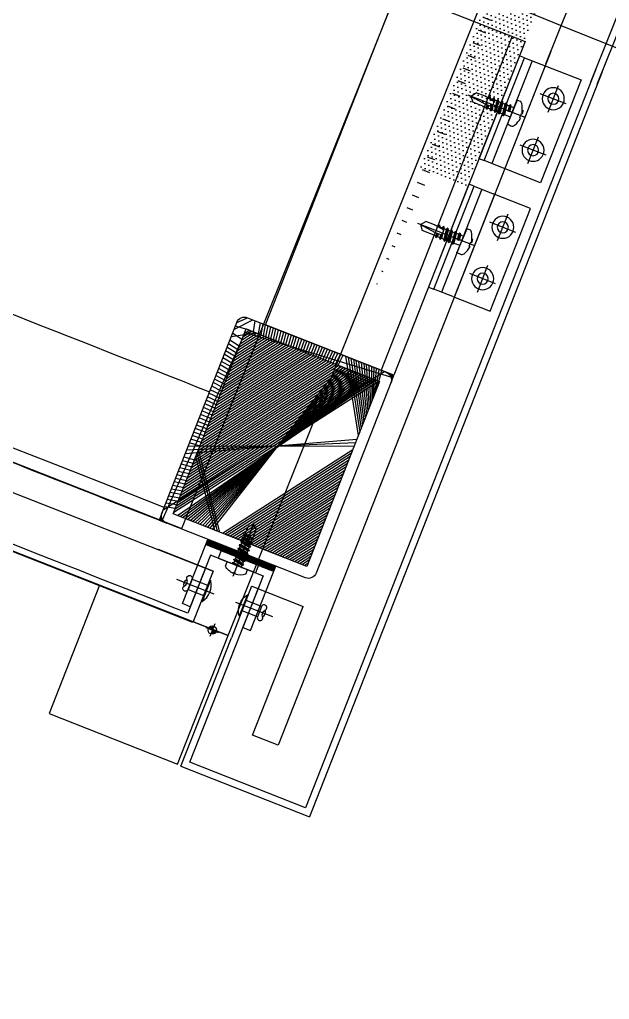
# Model space of a CAD drawing. Header units: inches. Extents: x 0 to 1813292486, y 0 to 3473589894.
# Drawn here: x 600519218 to 600519431.7, y 3473206866.8 to 3473207221.7 of the extents above; entities that cross this region are included whole.
import ezdxf

# ---------------------------------------------------------------- set-up
doc = ezdxf.new("R2010")
doc.units = ezdxf.units.IN
doc.header["$LTSCALE"] = 1000
doc.header["$MEASUREMENT"] = 0
for name, pattern in [('AX-MALL-WALL-P02-QT$0$CENTER', [2, 1.25, -0.25, 0.25, -0.25]), ('AX-MALL-WALL-P02-QT$0$DASHED', [0.75, 0.5, -0.25]), ('AX-MALL-WALL-P02-QT$0$HIDDEN', [0.375, 0.25, -0.125]), ('AX-MALL-WALL-P02-QT$0$HIDDENX2', [0.75, 0.5, -0.25])]:
    doc.linetypes.add(name, pattern=pattern)
for name, color, linetype in [('A-Anno-Note', 241, 'Continuous'), ('AX-MALL-P02-200$0$A-Anno-Note', 241, 'Continuous'), ('AX-MALL-WALL-P02$0$A-Anno-Note', 241, 'Continuous'), ('AX-MALL-WALL-P02-QT$0$0BJECT', 7, 'Continuous'), ('AX-MALL-WALL-P02-QT$0$1', 1, 'Continuous'), ('AX-MALL-WALL-P02-QT$0$1填充', 8, 'Continuous'), ('AX-MALL-WALL-P02-QT$0$8', 8, 'Continuous'), ('AX-MALL-WALL-P02-QT$0$8 填充 虚线 打断线 0.1', 8, 'Continuous'), ('AX-MALL-WALL-P02-QT$0$A-Anno-Note', 241, 'Continuous'), ('AX-MALL-WALL-P02-QT$0$A-Curt', 151, 'Continuous'), ('AX-MALL-WALL-P02-QT$0$A-Detl-Fine', 152, 'Continuous'), ('AX-MALL-WALL-P02-QT$0$A-Detl-Patt', 8, 'Continuous'), ('AX-MALL-WALL-P02-QT$0$A-Detl-Thin', 131, 'Continuous'), ('AX-MALL-WALL-P02-QT$0$AP', 3, 'Continuous'), ('AX-MALL-WALL-P02-QT$0$C18', 4, 'AX-MALL-WALL-P02-QT$0$CENTER'), ('AX-MALL-WALL-P02-QT$0$DASH', 8, 'AX-MALL-WALL-P02-QT$0$DASHED'), ('AX-MALL-WALL-P02-QT$0$DIM', 6, 'Continuous'), ('AX-MALL-WALL-P02-QT$0$F12_Submate', 8, 'Continuous'), ('AX-MALL-WALL-P02-QT$0$GASKET', 2, 'Continuous'), ('AX-MALL-WALL-P02-QT$0$L18', 6, 'Continuous'), ('AX-MALL-WALL-P02-QT$0$PJ', 96, 'Continuous'), ('AX-MALL-WALL-P02-QT$0$SF', 1, 'Continuous'), ('AX-MALL-WALL-P02-QT$0$STSF', 2, 'Continuous'), ('AX-MALL-WALL-P02-QT$0$tc', 4, 'Continuous'), ('AX-MALL-WALL-P02-QT$0$TEXT', 2, 'Continuous'), ('AX-MALL-WALL-P02-QT$0$WZ', 2, 'Continuous'), ('AX-MALL-WALL-P02-QT$0$XX', 6, 'AX-MALL-WALL-P02-QT$0$HIDDEN'), ('AX-MALL-WALL-P02-QT$0$zx', 1, 'AX-MALL-WALL-P02-QT$0$CENTER'), ('AX-MALL-WALL-P02-QT$0$尺寸标注', 8, 'Continuous')]:
    doc.layers.add(name, color=color, linetype=linetype)

# ---------------------------------------------------------------- blocks, each defined once
blk = doc.blocks.new('AX-MALL-WALL-P02-QT$0$tj')
at = {"layer": 'AX-MALL-WALL-P02-QT$0$A-Detl-Patt'}
h = blk.add_hatch(dxfattribs=at)
h.set_pattern_fill('STEEL', color=256, scale=100, angle=50.4318)
h.set_pattern_definition([(75, (-14278.2, 156289.83), (-153.340725, 41.08752), []), (75, (-14317.88, 156358.57), (-153.340725, 41.08752), [])])
edge = h.paths.add_edge_path()
edge.add_line((88101.27, 47666.64), (87883.94, 47459.85))
edge.add_line((87883.94, 47459.85), (91571.55, 43584.64))
edge.add_arc((262949.39, 558937.71), 543101.41, 251.6057364, 260.0288667)
edge.add_arc((172180.85, -2862.15), 27100, 64.712866, 96.931605, ccw=False)
edge.add_arc((262948.97, 558936.32), 543099.97, 261.6155115, 271.7251478)
edge.add_line((279298.98, 16082.52), (279298.98, 16382.65))
edge.add_arc((262948.97, 558936.32), 542799.97, 261.6202036, 271.7261014, ccw=False)
edge.add_arc((172180.85, -2862.15), 27400, 64.806318, 96.838159)
edge.add_arc((262949.39, 558937.7), 542801.41, 251.6136389, 260.0241733, ccw=False)
edge.add_line((91737.26, 43845.69), (88101.27, 47666.64))
blk = doc.blocks.new('AX-MALL-WALL-P02-QT$0$jjzx2')
at = {"layer": 'AX-MALL-WALL-P02-QT$0$A-Detl-Fine'}
for points in [[(197155.14, -130594.42), (197063.7, -130827.1), (197434.78, -130972.92), (197527.74, -130740.85)], [(197183.06, -130605.39), (197102.6, -130810.15), (197418.01, -130934.1), (197499.9, -130729.7)]]:
    blk.add_lwpolyline(points, dxfattribs=at)
blk.add_lwpolyline([(197369.96, -131001.17), (197416.49, -131019.46), (197434.78, -130972.92), (197388.24, -130954.63)], close=True, dxfattribs=at)
blk = doc.blocks.new('*U279')
at = {"color": 0, "linetype": 'ByBlock', "lineweight": 50, "ltscale": 0.2}
for p, q in [((-2.15, 4.75), (0, 4.75)), ((0, -4.75), (0, 4.75)), ((-3.7, 0.4), (-3.33, 0.4)), ((-3.33, 0.4), (-3.33, -0.4)), ((-3.7, -0.4), (-3.33, -0.4)), ((-3.7, -0.4), (-3.33, -0.4)), ((-2.15, -4.75), (0, -4.75))]:
    blk.add_line(p, q, dxfattribs=at)
at = {"color": 1, "linetype": 'AX-MALL-WALL-P02-QT$0$CENTER', "ltscale": 0.1}
blk.add_line((-3.72, 0), (16.47, 0), dxfattribs=at)
at = {"color": 6, "linetype": 'AX-MALL-WALL-P02-QT$0$HIDDEN', "ltscale": 0.05}
for p, q in [((-0.68, 1.14), (-3.33, 2.45)), ((-0.68, 1.14), (-0.68, -1.14)), ((-0.07, 0), (-0.68, 1.14)), ((-0.07, 0), (-0.68, -1.14)), ((-0.68, -1.14), (-3.33, -2.45))]:
    blk.add_line(p, q, dxfattribs=at)
at = {"color": 0, "linetype": 'ByBlock', "ltscale": 0.2}
for p, q in [((0.2, 1.79), (11.68, 1.79)), ((1.25, 1.79), (1.6, 2.4)), ((1.6, 2.4), (1.95, 1.79)), ((2.85, 1.79), (3.2, 2.4)), ((3.2, 2.4), (3.55, 1.79)), ((4.45, 1.79), (4.8, 2.4)), ((4.8, 2.4), (5.15, 1.79)), ((6.05, 1.79), (6.4, 2.4)), ((6.4, 2.4), (6.75, 1.79)), ((7.65, 1.79), (8, 2.4)), ((8, 2.4), (8.35, 1.79)), ((9.25, 1.79), (9.6, 2.4)), ((9.6, 2.4), (9.95, 1.79)), ((11.68, 1.79), (16, 0)), ((16, 0), (11.68, -1.79)), ((0.2, -1.79), (11.68, -1.79)), ((2.05, -1.79), (2.4, -2.4)), ((2.4, -2.4), (2.75, -1.79)), ((3.65, -1.79), (4, -2.4)), ((4, -2.4), (4.35, -1.79)), ((5.25, -1.79), (5.6, -2.4)), ((5.6, -2.4), (5.95, -1.79)), ((6.85, -1.79), (7.2, -2.4)), ((7.2, -2.4), (7.55, -1.79)), ((8.45, -1.79), (8.8, -2.4)), ((8.8, -2.4), (9.15, -1.79)), ((10.05, -1.79), (10.4, -2.4)), ((10.4, -2.4), (10.75, -1.79))]:
    blk.add_line(p, q, dxfattribs=at)
at = {"color": 6, "linetype": 'ByBlock'}
for p, q in [((1.25, 1.79), (2.05, -1.79)), ((1.6, 2.4), (2.4, -2.4)), ((2.75, -1.79), (1.95, 1.79)), ((2.85, 1.79), (3.65, -1.79)), ((3.2, 2.4), (4, -2.4)), ((4.35, -1.79), (3.55, 1.79)), ((4.45, 1.79), (5.25, -1.79)), ((4.8, 2.4), (5.6, -2.4)), ((5.95, -1.79), (5.15, 1.79)), ((6.05, 1.79), (6.85, -1.79)), ((6.4, 2.4), (7.2, -2.4)), ((7.55, -1.79), (6.75, 1.79)), ((7.65, 1.79), (8.45, -1.79)), ((8, 2.4), (8.8, -2.4)), ((9.15, -1.79), (8.35, 1.79)), ((9.25, 1.79), (10.05, -1.79)), ((9.6, 2.4), (10.4, -2.4)), ((10.75, -1.79), (9.95, 1.79))]:
    blk.add_line(p, q, dxfattribs=at)
at = {"color": 0, "linetype": 'ByBlock', "lineweight": 50, "ltscale": 0.2}
for start, end in [(143.5764, 177.134), (182.866, 216.4236)]:
    blk.add_arc((4.29, 0), 8, start, end, dxfattribs=at)
at = {"color": 0, "linetype": 'ByBlock', "ltscale": 0.2}
for centre, start, end in [((0.2, 1.99), 180, 270), ((0.2, -1.99), 90, 180)]:
    blk.add_arc(centre, 0.2, start, end, dxfattribs=at)
blk = doc.blocks.new('AX-MALL-WALL-P02-QT$0$GB12618-90-4×10铆厚5')
at = {"color": 3, "linetype": 'Continuous'}
for p, q in [((-0.38, 4.14), (0, 4.14)), ((0, 4.14), (0, -4.14)), ((-1.7, 1.09), (-1.7, -1.09)), ((0, 2), (5, 2)), ((6.5, 0), (7.26, 1.44)), ((6.5, 0), (7.26, -1.44)), ((0, -2), (5, -2)), ((-0.38, -4.14), (0, -4.14))]:
    blk.add_line(p, q, dxfattribs=at)
at = {"color": 1, "linetype": 'AX-MALL-WALL-P02-QT$0$CENTER', "ltscale": 2.357948}
blk.add_line((-2.47, 0), (7.15, 0), dxfattribs=at)
at = {"color": 3, "linetype": 'Continuous'}
for centre, radius, start, end in [((5.01, 0), 6.8, 142.4424, 170.5515), ((6.2, 2), 1.2, 332.1348, 180), ((5.01, 0), 6.8, 189.4485, 217.5576), ((6.2, -2), 1.2, 180, 27.8652)]:
    blk.add_arc(centre, radius, start, end, dxfattribs=at)
blk = doc.blocks.new('AX-MALL-WALL-P02-QT$0$jmhgfjrwtuh45trhg')
at = {"layer": 'AX-MALL-WALL-P02-QT$0$8'}
h = blk.add_hatch(dxfattribs=at)
h.set_pattern_fill('HONEY', color=256, scale=0.25, angle=540, style=0)
h.set_pattern_definition([(180, (174902.8055, 260502.9244), (-1.190625, 0.6874075), [0.79375, -1.5875]), (60, (174902.8055, 260502.9244), (1.1906248578, 0.6874077464), [0.79375, -1.5875]), (120, (174902.8055, 260502.9244), (-1.422e-07, 1.3748152464), [-1.5875, 0.79375])])
edge = h.paths.add_edge_path()
edge.add_ellipse((-7.38, 0), major_axis=(-4.5, 0.06), ratio=0.888896, start_angle=0, end_angle=360)
h = blk.add_hatch(dxfattribs=at)
h.set_pattern_fill('ANSI31', color=256, scale=0.25, angle=540, style=0)
h.set_pattern_definition([(135, (174877.8916, 260527.02016), (0.5612660076, 0.5612660076), [])])
edge = h.paths.add_edge_path()
edge.add_line((-6.73, -4), (0.76, -4))
edge.add_arc((10.9, 0), 10.9, 185.1706, 201.5339, ccw=False)
edge.add_arc((10.9, 0), 10.9, 180, 185.1706, ccw=False)
edge.add_arc((10.9, 0), 10.9, 172.4059, 180, ccw=False)
edge.add_arc((10.9, 0), 10.9, 166.2009, 172.4059, ccw=False)
edge.add_arc((10.9, 0), 10.9, 158.4661, 166.2009, ccw=False)
edge.add_line((0.76, 4), (-6.73, 4))
edge.add_line((-6.73, 4), (-7.43, 4))
edge.add_arc((-7.35, -0.77), 4.77, 45.1131, 91.0533, ccw=False)
edge.add_arc((-7.29, -0.47), 4.52, 23.8802, 42.9732, ccw=False)
edge.add_arc((-17.96, -2.94), 15.42, 12.3931, 16.1753, ccw=False)
edge.add_arc((-7.12, 0.06), 4.23, -16.6033, 4.2153, ccw=False)
edge.add_arc((-6.2, -0.24), 3.27, 311.8828, 343.8557, ccw=False)
edge.add_arc((-7.17, 0.52), 4.48, 293.4541, 314.5488, ccw=False)
edge.add_arc((-7.36, 0.96), 4.96, 269.1336, 293.4607, ccw=False)
edge.add_line((-7.43, -4), (-6.73, -4))
at = {"layer": 'AX-MALL-WALL-P02-QT$0$1', "lineweight": 5}
blk.add_lwpolyline([(-6.73, -4), (0.76, -4, -0.07152), (0.04, -0.98, -0.022565), (0, 0, -0.033148), (0.1, 1.44, -0.027081), (0.31, 2.6, -0.033762), (0.76, 4), (-6.73, 4), (-7.43, 4, -0.20318), (-3.98, 2.61, -0.083502), (-3.15, 1.36, -0.016505), (-2.9, 0.37, -0.091089), (-3.07, -1.15, -0.14042), (-4.02, -2.67, -0.092304), (-5.38, -3.59, -0.106548), (-7.43, -4), (-6.73, -4)], format="xyb", dxfattribs=at)
blk.add_ellipse((-7.38, 0), major_axis=(-4.5, 0.06), ratio=0.888896, dxfattribs=at)
blk = doc.blocks.new('AX-MALL-WALL-P02-QT$0$pzd')
for p, q in [((-46.99, 3.87), (-46.98, 2.83)), ((-51.89, 0), (-47.44, 2.63)), ((-47.47, -2.55), (-51.89, 0)), ((-47, 0.73), (-47, -0.71)), ((-46.99, -3.87), (-46.99, -2.59))]:
    blk.add_line(p, q)
at = {"layer": 'AX-MALL-WALL-P02-QT$0$0BJECT'}
for p, q in [((-39.58, 3.91), (-41.58, 3.91)), ((-32.17, 3.96), (-34.17, 3.96)), ((-10.7, 4), (-26.76, 4)), ((-10.68, 4), (-10.68, -4)), ((-16.1, 0.73), (-47, 0.73)), ((-16.1, 0.73), (-16.1, -0.71)), ((-16.1, -0.71), (-47, -0.71)), ((-39.58, -3.91), (-41.58, -3.91)), ((-32.17, -3.96), (-34.17, -3.96)), ((-10.68, -4), (-26.76, -4)), ((-30.79, -8.46), (-30.37, -8))]:
    blk.add_line(p, q, dxfattribs=at)
for centre, radius, start, end in [((-40.9, 17.24), 13.39, 275.6678, 319.0484), ((-40.49, 16.78), 13.39, 275.6678, 319.0484), ((-44.3, 5.8), 3.31, 215.6634, 325.2508), ((-36.89, 5.84), 3.31, 215.6634, 325.2508), ((-29.48, 5.89), 3.31, 215.6634, 325.2508), ((-44.3, -5.8), 3.31, 34.7492, 144.3366), ((-36.89, -5.84), 3.31, 34.7492, 144.3366), ((-40.49, -16.78), 13.39, 40.9516, 84.3322), ((-29.48, -5.89), 3.31, 34.7492, 144.3366), ((-40.9, -17.24), 13.39, 40.9516, 84.3322)]:
    blk.add_arc(centre, radius, start, end, dxfattribs=at)
at = {"layer": 'AX-MALL-WALL-P02-QT$0$1', "linetype": 'Continuous'}
for p, q in [((-1.74, 4.67), (-1.74, 3.48)), ((-1.74, 4.67), (-1.29, 4.67)), ((-1.74, 3.48), (-1.74, -3.48)), ((1.2, 0.74), (0, 0.74)), ((0, 0.74), (0, -0.74)), ((-1.74, -3.48), (-1.74, -4.67)), ((1.2, -0.74), (0, -0.74)), ((-1.74, -4.67), (-1.3, -4.67))]:
    blk.add_line(p, q, dxfattribs=at)
at = {"layer": 'AX-MALL-WALL-P02-QT$0$1', "color": 2, "linetype": 'Continuous'}
for p, q in [((-47.44, 2.63), (-49.84, -1.52)), ((-47.1, 2.83), (-49.66, -1.62)), ((-46.98, 2.83), (-49.55, -1.62)), ((-46.87, 2.63), (-49.26, -1.52)), ((-44.46, 2.65), (-47.47, -2.55)), ((-47.1, 2.83), (-47.44, 2.63)), ((-44.12, 2.85), (-47.29, -2.65)), ((-44, 2.85), (-47.18, -2.65)), ((-46.98, 2.83), (-47.1, 2.83)), ((-47.08, 2.65), (-47.09, 2.65)), ((-46.87, 2.63), (-46.98, 2.83)), ((-43.89, 2.65), (-46.89, -2.55)), ((-44.46, 2.65), (-46.88, 2.65)), ((-44.12, 2.85), (-44.46, 2.65)), ((-41.48, 2.67), (-44.39, -2.36)), ((-41.14, 2.87), (-44.31, -2.63)), ((-41.02, 2.87), (-44.2, -2.63)), ((-44, 2.85), (-44.12, 2.85)), ((-41.48, 2.67), (-44.1, 2.67)), ((-43.89, 2.65), (-44, 2.85)), ((-40.91, 2.67), (-43.91, -2.53)), ((-41.14, 2.87), (-41.48, 2.67)), ((-38.28, 2.67), (-41.28, -2.53)), ((-41.02, 2.87), (-41.14, 2.87)), ((-37.94, 2.87), (-41.11, -2.63)), ((-40.91, 2.67), (-41.02, 2.87)), ((-37.82, 2.87), (-41, -2.63)), ((-38.28, 2.67), (-40.91, 2.67)), ((-37.71, 2.67), (-40.71, -2.53)), ((-37.94, 2.87), (-38.28, 2.67)), ((-35.08, 2.67), (-38.08, -2.53)), ((-37.82, 2.87), (-37.94, 2.87)), ((-34.74, 2.87), (-37.91, -2.63)), ((-37.71, 2.67), (-37.82, 2.87)), ((-34.62, 2.87), (-37.8, -2.63)), ((-35.08, 2.67), (-37.71, 2.67)), ((-34.51, 2.67), (-37.51, -2.53)), ((-34.74, 2.87), (-35.08, 2.67)), ((-31.88, 2.67), (-34.88, -2.53)), ((-34.62, 2.87), (-34.74, 2.87)), ((-31.54, 2.87), (-34.71, -2.63)), ((-34.51, 2.67), (-34.62, 2.87)), ((-31.42, 2.87), (-34.6, -2.63)), ((-31.88, 2.67), (-34.51, 2.67)), ((-31.31, 2.67), (-34.31, -2.53)), ((-31.54, 2.87), (-31.88, 2.67)), ((-28.68, 2.67), (-31.59, -2.36)), ((-31.42, 2.87), (-31.54, 2.87)), ((-28.34, 2.87), (-31.51, -2.63)), ((-31.31, 2.67), (-31.42, 2.87)), ((-28.22, 2.87), (-31.4, -2.63)), ((-28.68, 2.67), (-31.31, 2.67)), ((-28.11, 2.67), (-31.11, -2.53)), ((-26.42, 2.67), (-29.33, -2.36)), ((-26.07, 2.87), (-29.25, -2.63)), ((-25.96, 2.87), (-29.13, -2.63)), ((-26.42, 2.67), (-29.04, 2.67)), ((-25.84, 2.67), (-28.85, -2.53)), ((-28.34, 2.87), (-28.68, 2.67)), ((-28.22, 2.87), (-28.34, 2.87)), ((-28.11, 2.67), (-28.22, 2.87)), ((-26.07, 2.87), (-26.42, 2.67)), ((-23.22, 2.67), (-26.22, -2.53)), ((-25.96, 2.87), (-26.07, 2.87)), ((-22.87, 2.87), (-26.05, -2.63)), ((-25.84, 2.67), (-25.96, 2.87)), ((-22.76, 2.87), (-25.93, -2.63)), ((-23.22, 2.67), (-25.84, 2.67)), ((-22.64, 2.67), (-25.65, -2.53)), ((-22.87, 2.87), (-23.22, 2.67)), ((-20.02, 2.67), (-23.02, -2.53)), ((-22.76, 2.87), (-22.87, 2.87)), ((-19.67, 2.87), (-22.85, -2.63)), ((-22.64, 2.67), (-22.76, 2.87)), ((-19.56, 2.87), (-22.73, -2.63)), ((-20.02, 2.67), (-22.64, 2.67)), ((-19.44, 2.67), (-22.45, -2.53)), ((-19.67, 2.87), (-20.02, 2.67)), ((-16.82, 2.67), (-19.82, -2.53)), ((-19.56, 2.87), (-19.67, 2.87)), ((-16.47, 2.87), (-19.65, -2.63)), ((-19.44, 2.67), (-19.56, 2.87)), ((-16.36, 2.87), (-19.53, -2.63)), ((-16.82, 2.67), (-19.44, 2.67)), ((-16.24, 2.67), (-19.25, -2.53)), ((-16.47, 2.87), (-16.82, 2.67)), ((-13.62, 2.67), (-16.53, -2.36)), ((-16.36, 2.87), (-16.47, 2.87)), ((-13.28, 2.87), (-16.45, -2.63)), ((-16.24, 2.67), (-16.36, 2.87)), ((-13.16, 2.87), (-16.34, -2.63)), ((-13.62, 2.67), (-16.24, 2.67)), ((-13.05, 2.67), (-16.05, -2.53)), ((-13.28, 2.87), (-13.62, 2.67)), ((-10.42, 2.67), (-13.42, -2.53)), ((-13.16, 2.87), (-13.28, 2.87)), ((-10.08, 2.87), (-13.25, -2.63)), ((-13.05, 2.67), (-13.16, 2.87)), ((-9.96, 2.87), (-13.14, -2.63)), ((-10.42, 2.67), (-13.05, 2.67)), ((-9.85, 2.67), (-12.85, -2.53)), ((-10.08, 2.87), (-10.42, 2.67)), ((-7.22, 2.67), (-10.22, -2.53)), ((-9.96, 2.87), (-10.08, 2.87)), ((-6.88, 2.87), (-10.05, -2.63)), ((-9.85, 2.67), (-9.96, 2.87)), ((-6.76, 2.87), (-9.94, -2.63)), ((-7.22, 2.67), (-9.85, 2.67)), ((-6.65, 2.67), (-9.65, -2.53)), ((-6.88, 2.87), (-7.22, 2.67)), ((-4.02, 2.67), (-7.02, -2.53)), ((-6.76, 2.87), (-6.88, 2.87)), ((-3.68, 2.87), (-6.85, -2.63)), ((-6.65, 2.67), (-6.76, 2.87)), ((-3.56, 2.87), (-6.74, -2.63)), ((-4.02, 2.67), (-6.65, 2.67)), ((-3.45, 2.67), (-6.45, -2.53)), ((-3.68, 2.87), (-4.02, 2.67)), ((-3.56, 2.87), (-3.68, 2.87)), ((-3.45, 2.67), (-3.56, 2.87)), ((-1.95, 2.67), (-3.45, 2.67)), ((-1.79, 2.74), (-1.79, -2.63)), ((-49.66, -1.62), (-49.84, -1.52)), ((-49.55, -1.62), (-49.66, -1.62)), ((-49.26, -1.52), (-49.55, -1.62)), ((-47.29, -2.65), (-47.47, -2.55)), ((-47.18, -2.65), (-47.29, -2.65)), ((-46.89, -2.55), (-47.18, -2.65)), ((-44.27, -2.55), (-46.89, -2.55)), ((-44.09, -2.65), (-44.27, -2.55)), ((-43.98, -2.65), (-44.09, -2.65)), ((-43.69, -2.55), (-43.98, -2.65)), ((-41.28, -2.53), (-43.91, -2.53)), ((-41.11, -2.63), (-41.28, -2.53)), ((-41, -2.63), (-41.11, -2.63)), ((-40.71, -2.53), (-41, -2.63)), ((-38.08, -2.53), (-40.71, -2.53)), ((-37.91, -2.63), (-38.08, -2.53)), ((-37.8, -2.63), (-37.91, -2.63)), ((-37.51, -2.53), (-37.8, -2.63)), ((-34.88, -2.53), (-37.51, -2.53)), ((-34.71, -2.63), (-34.88, -2.53)), ((-34.6, -2.63), (-34.71, -2.63)), ((-34.31, -2.53), (-34.6, -2.63)), ((-31.68, -2.53), (-34.31, -2.53)), ((-30.39, -0.29), (-31.68, -2.53)), ((-31.51, -2.63), (-31.68, -2.53)), ((-31.4, -2.63), (-31.51, -2.63)), ((-31.11, -2.53), (-31.4, -2.63)), ((-28.49, -2.53), (-31.11, -2.53)), ((-26.22, -2.53), (-28.85, -2.53)), ((-28.31, -2.63), (-28.49, -2.53)), ((-28.2, -2.63), (-28.31, -2.63)), ((-27.91, -2.53), (-28.2, -2.63)), ((-26.05, -2.63), (-26.22, -2.53)), ((-25.93, -2.63), (-26.05, -2.63)), ((-25.65, -2.53), (-25.93, -2.63)), ((-23.02, -2.53), (-25.65, -2.53)), ((-22.85, -2.63), (-23.02, -2.53)), ((-22.73, -2.63), (-22.85, -2.63)), ((-22.45, -2.53), (-22.73, -2.63)), ((-19.82, -2.53), (-22.45, -2.53)), ((-19.65, -2.63), (-19.82, -2.53)), ((-19.53, -2.63), (-19.65, -2.63)), ((-19.25, -2.53), (-19.53, -2.63)), ((-16.62, -2.53), (-19.25, -2.53)), ((-15.33, -0.29), (-16.62, -2.53)), ((-16.45, -2.63), (-16.62, -2.53)), ((-16.33, -2.63), (-16.45, -2.63)), ((-16.05, -2.53), (-16.33, -2.63)), ((-13.42, -2.53), (-16.05, -2.53)), ((-13.25, -2.63), (-13.42, -2.53)), ((-13.14, -2.63), (-13.25, -2.63)), ((-12.85, -2.53), (-13.14, -2.63)), ((-10.22, -2.53), (-12.85, -2.53)), ((-10.05, -2.63), (-10.22, -2.53)), ((-9.94, -2.63), (-10.05, -2.63)), ((-9.65, -2.53), (-9.94, -2.63)), ((-7.02, -2.53), (-9.65, -2.53)), ((-6.85, -2.63), (-7.02, -2.53)), ((-6.74, -2.63), (-6.85, -2.63)), ((-6.45, -2.53), (-6.74, -2.63)), ((-3.82, -2.53), (-6.45, -2.53)), ((-2.53, -0.29), (-3.82, -2.53)), ((-3.65, -2.63), (-3.82, -2.53)), ((-2.19, -0.09), (-3.65, -2.63)), ((-3.54, -2.63), (-3.65, -2.63)), ((-2.07, -0.09), (-3.54, -2.63)), ((-3.25, -2.53), (-3.54, -2.63)), ((-1.96, -0.29), (-3.25, -2.53)), ((-1.95, -2.53), (-3.25, -2.53)), ((-2.19, -0.09), (-2.53, -0.29)), ((-2.07, -0.09), (-2.19, -0.09)), ((-1.96, -0.29), (-2.07, -0.09))]:
    blk.add_line(p, q, dxfattribs=at)
at = {"layer": 'AX-MALL-WALL-P02-QT$0$1', "linetype": 'Continuous'}
for centre, radius, start, end in [((-2.4, 1.21), 3.64, 352.7136, 72.3215), ((-2.84, -0.93), 4.04, 292.3465, 2.6185)]:
    blk.add_arc(centre, radius, start, end, dxfattribs=at)
at = {"layer": 'AX-MALL-WALL-P02-QT$0$1', "color": 2, "linetype": 'Continuous'}
for centre, start, end in [((-1.95, 2.87), 270, 0), ((-1.95, -2.73), 0, 90)]:
    blk.add_arc(centre, 0.2, start, end, dxfattribs=at)
blk = doc.blocks.new('AX-MALL-WALL-P02-QT$0$A$C6881390A')
at = {"layer": 'AX-MALL-WALL-P02-QT$0$F12_Submate'}
h = blk.add_hatch(dxfattribs=at)
h.set_pattern_fill('ANSI37', color=8, angle=-90)
h.set_pattern_definition([(135, (-14682478.6018, -8841814.1335), (-1.12253201513, -1.12253201513), []), (225, (-14682478.6018, -8841814.1335), (1.12253201513, -1.12253201513), [])])
edge = h.paths.add_edge_path()
edge.add_arc((26.57, 23.05), 30.45, 209.2218, 229.2162, ccw=False)
edge.add_line((0, 8.18), (0, 0))
edge.add_line((0, 0), (6.68, -0.01))
at = {"layer": 'AX-MALL-WALL-P02-QT$0$F12_Submate', "color": 8}
blk.add_arc((26.57, 23.05), 30.45, 209.2218, 229.2162, dxfattribs=at)
blk = doc.blocks.new('AX-MALL-WALL-P02-QT$0$A$C063F76F4')
at = {"layer": 'AX-MALL-WALL-P02-QT$0$8 填充 虚线 打断线 0.1', "ltscale": 80}
h = blk.add_hatch(dxfattribs=at)
h.set_pattern_fill('DOTS', color=256, style=0)
h.set_pattern_definition([(0, (-15077949.701, -8499354.186), (0.79375, -1.5875), [0, -1.5875])])
h.paths.add_polyline_path([(20, 160.97), (1.5, 160.97), (1.5, 195.8), (0, 195.8), (0, 200), (20, 200)])
at = {"layer": 'AX-MALL-WALL-P02-QT$0$8 填充 虚线 打断线 0.1', "ltscale": 2}
h = blk.add_hatch(dxfattribs=at)
h.set_pattern_fill('HEX', color=256, scale=3)
h.set_pattern_definition([(0, (11.75, 37.395), (0, 4.94933), [2.8575, -5.715]), (120, (11.75, 37.395), (-4.28625, -2.47467), [2.8575, -5.715]), (60, (14.6075, 37.395), (-4.28625, 2.47467), [2.8575, -5.715])])
h.paths.add_polyline_path([(18.5, 159.47), (18.5, 55), (1.5, 55), (1.5, 159.47)])
at = {"layer": 'AX-MALL-WALL-P02-QT$0$8 填充 虚线 打断线 0.1', "ltscale": 10}
h = blk.add_hatch(dxfattribs=at)
h.set_pattern_fill('ANSI37', color=256, scale=0.5, angle=270)
h.set_pattern_definition([(315, (76.7596, 60.93934), (0.561266, 0.561266), []), (45, (76.7596, 60.93934), (-0.561266, 0.561266), [])])
h.paths.add_polyline_path([(2, 38.5), (2, 55), (0, 55), (0, 38.5)])
at = {"ltscale": 2}
blk.add_lwpolyline([(15.3, 160.2), (20, 160.2), (20, 55), (15.3, 55)], close=True, dxfattribs=at)
for points in [[(20, 160.2), (15.3, 55)], [(15.3, 160.2), (20, 55)]]:
    blk.add_lwpolyline(points, dxfattribs=at)
at = {"layer": 'AX-MALL-WALL-P02-QT$0$1填充', "color": 8, "ltscale": 10}
blk.add_lwpolyline([(2, 38.5), (2, 55), (0, 55), (0, 38.5)], close=True, dxfattribs=at)
at = {"layer": 'AX-MALL-WALL-P02-QT$0$8', "ltscale": 80}
blk.add_lwpolyline([(0, 200), (20, 200), (20, 55)], dxfattribs=at)
at = {"layer": 'AX-MALL-WALL-P02-QT$0$8', "ltscale": 2}
for points in [[(20, 55), (20, 160.2), (0, 159.47)], [(0, 159.47), (0, 55)]]:
    blk.add_lwpolyline(points, dxfattribs=at)
at = {"layer": 'AX-MALL-WALL-P02-QT$0$AP'}
blk.add_lwpolyline([(4, 55), (2, 55), (2, 38.5), (44.5, 38.5), (44.5, 40.5), (4, 40.5)], close=True, dxfattribs=at)
for points in [[(50, -14.99), (50, 43), (30, 43)], [(30, -14.99), (30, 43)], [(47.5, -14.99), (47.5, 40.5), (30, 40.5)]]:
    blk.add_lwpolyline(points, dxfattribs=at)
at = {"layer": 'AX-MALL-WALL-P02-QT$0$STSF'}
blk.add_lwpolyline([(0, 55), (0, 10.43), (1.5, 10.43), (1.5, 53.5), (15.3, 53.5), (15.3, 160.97), (1.5, 160.97), (1.5, 195.8), (0, 195.8), (0, 159.47), (13.8, 159.47), (13.8, 55), (0, 55)], dxfattribs=at)
at = {"color": 8}
blk.add_blockref('AX-MALL-WALL-P02-QT$0$pzd', (3.29, 170), dxfattribs=at)
at = {"color": 6, "ltscale": 10}
blk.add_blockref('AX-MALL-WALL-P02-QT$0$A$C6881390A', (20, 160.2), dxfattribs=at)
at = {"ltscale": 2, "xscale": -1, "rotation": 180}
for p in [(13.8, 128.15), (13.8, 65.1)]:
    blk.add_blockref('*U279', p, dxfattribs=at)
at = {"color": 8, "xscale": -1, "rotation": 180}
for p in [(5.74, 47.75), (3.24, 30)]:
    blk.add_blockref('AX-MALL-WALL-P02-QT$0$pzd', p, dxfattribs=at)
at = {"color": 1, "xscale": -1.5, "yscale": 1.5, "zscale": 1.5, "rotation": 180}
blk.add_blockref('AX-MALL-WALL-P02-QT$0$jmhgfjrwtuh45trhg', (48.86, 49), dxfattribs=at)
at = {"ltscale": 10, "rotation": 270}
blk.add_blockref('AX-MALL-WALL-P02-QT$0$GB12618-90-4×10铆厚5', (38, 43.5), dxfattribs=at)
blk = doc.blocks.new('AX-MALL-WALL-P02-QT$0$A$C29A03729')
at = {"color": 6, "ltscale": 10, "rotation": 15.0579728388687}
blk.add_blockref('AX-MALL-WALL-P02-QT$0$A$C063F76F4', (156.68, 42.25), dxfattribs=at)
blk = doc.blocks.new('AX-MALL-WALL-P02-QT$0$A$C0A3C523D')
at = {"ltscale": 10}
h = blk.add_hatch(color=1, dxfattribs=at)
h.dxf.hatch_style = 1
edge = h.paths.add_edge_path()
edge.add_line((0, -3), (0, 0))
edge.add_line((0, 0), (3, 0))
edge.add_arc((3, -3), 3, 90.0082, 180.0082)
at = {"color": 1, "ltscale": 10}
blk.add_lwpolyline([(0, -3), (0, 0), (3, 0, 0.414214), (0, -3, -1.000144)], format="xyb", dxfattribs=at)
blk = doc.blocks.new('AX-MALL-WALL-P02-QT$0$A$C65FC2876')
at = {"color": 6, "ltscale": 10, "xscale": -1, "rotation": 180.0164587668468}
blk.add_blockref('AX-MALL-WALL-P02-QT$0$A$C0A3C523D', (0, 0), dxfattribs=at)
blk = doc.blocks.new('AX-MALL-WALL-P02-QT$0$$DDT_AUDIT_GENERATED_(26ECE9)')
at = {"color": 3, "linetype": 'Continuous'}
for p, q in [((-1.72, 4), (0, 4)), ((0, 4), (0, 1.75)), ((-3.09, 0.4), (-2.7, 0.4)), ((-2.7, 0.4), (-2.7, -0.4)), ((0, 1.75), (0, -2.31)), ((0.2, 1.55), (0.78, 1.55)), ((1.1, 2.11), (0.78, 1.55)), ((1.1, 2.11), (1.43, 1.55)), ((1.43, 1.55), (2.18, 1.55)), ((2.5, 2.11), (2.18, 1.55)), ((2.5, 2.11), (2.83, 1.55)), ((2.83, 1.55), (3.58, 1.55)), ((3.9, 2.11), (3.58, 1.55)), ((3.9, 2.11), (4.23, 1.55)), ((4.23, 1.55), (4.98, 1.55)), ((5.3, 2.11), (4.98, 1.55)), ((5.3, 2.11), (5.63, 1.55)), ((5.63, 1.55), (6.38, 1.55)), ((6.7, 2.11), (6.38, 1.55)), ((6.7, 2.11), (7.03, 1.55)), ((7.03, 1.55), (7.78, 1.55)), ((8.1, 2.11), (7.78, 1.55)), ((8.1, 2.11), (8.43, 1.55)), ((8.43, 1.55), (9.18, 1.55)), ((9.5, 2.11), (9.18, 1.55)), ((9.5, 2.11), (9.83, 1.55)), ((9.83, 1.55), (10.58, 1.55)), ((10.9, 2.11), (10.58, 1.55)), ((10.9, 2.11), (11.23, 1.55)), ((11.23, 1.55), (14.75, 1.55)), ((11.47, 0.27), (16, -0.3)), ((16, 0.3), (14.75, 1.55)), ((16, 0), (16, 0.3)), ((-3.09, -0.4), (-2.7, -0.4)), ((0, -2.31), (0, -4)), ((0.2, -2.11), (0.3, -2.11)), ((0.62, -1.55), (0.3, -2.11)), ((0.62, -1.55), (1.37, -1.55)), ((1.37, -1.55), (1.7, -2.11)), ((2.02, -1.55), (1.7, -2.11)), ((2.02, -1.55), (2.77, -1.55)), ((2.77, -1.55), (3.1, -2.11)), ((3.42, -1.55), (3.1, -2.11)), ((3.42, -1.55), (4.17, -1.55)), ((4.17, -1.55), (4.5, -2.11)), ((4.82, -1.55), (4.5, -2.11)), ((4.82, -1.55), (5.57, -1.55)), ((5.57, -1.55), (5.9, -2.11)), ((6.22, -1.55), (5.9, -2.11)), ((6.22, -1.55), (6.97, -1.55)), ((6.97, -1.55), (7.3, -2.11)), ((7.62, -1.55), (7.3, -2.11)), ((7.62, -1.55), (8.37, -1.55)), ((8.37, -1.55), (8.7, -2.11)), ((9.02, -1.55), (8.7, -2.11)), ((9.02, -1.55), (9.77, -1.55)), ((9.77, -1.55), (10.1, -2.11)), ((10.42, -1.55), (10.1, -2.11)), ((10.42, -1.55), (11.17, -1.55)), ((11.17, -1.55), (11.5, -2.11)), ((11.82, -1.55), (11.5, -2.11)), ((11.82, -1.55), (14.75, -1.55)), ((16, -0.3), (14.75, -1.55)), ((16, 0), (16, -0.3)), ((-1.72, -4), (0, -4))]:
    blk.add_line(p, q, dxfattribs=at)
at = {"color": 6, "linetype": 'Continuous'}
for p, q in [((0, 1.69), (0.62, -1.55)), ((0.78, 1.55), (1.37, -1.55)), ((1.1, 2.11), (1.7, -2.11)), ((1.43, 1.55), (2.02, -1.55)), ((2.18, 1.55), (2.77, -1.55)), ((2.5, 2.11), (3.1, -2.11)), ((2.83, 1.55), (3.42, -1.55)), ((3.58, 1.55), (4.17, -1.55)), ((3.9, 2.11), (4.5, -2.11)), ((4.23, 1.55), (4.82, -1.55)), ((4.98, 1.55), (5.57, -1.55)), ((5.3, 2.11), (5.9, -2.11)), ((5.63, 1.55), (6.22, -1.55)), ((6.38, 1.55), (6.97, -1.55)), ((6.7, 2.11), (7.3, -2.11)), ((7.03, 1.55), (7.62, -1.55)), ((7.78, 1.55), (8.37, -1.55)), ((8.1, 2.11), (8.7, -2.11)), ((8.43, 1.55), (9.02, -1.55)), ((9.18, 1.55), (9.77, -1.55)), ((9.5, 2.11), (10.1, -2.11)), ((9.83, 1.55), (10.42, -1.55)), ((10.58, 1.55), (10.88, 0)), ((10.9, 2.11), (11.15, 0.32)), ((11.23, 1.55), (11.47, 0.27)), ((0, 0), (0.3, -2.11)), ((10.92, -0.21), (11.17, -1.55)), ((11.26, -0.42), (11.5, -2.11)), ((11.57, -0.24), (11.82, -1.55))]:
    blk.add_line(p, q, dxfattribs=at)
at = {"color": 1, "linetype": 'AX-MALL-WALL-P02-QT$0$CENTER', "ltscale": 2.357948}
blk.add_line((-4.05, 0), (17.04, 0), dxfattribs=at)
at = {"color": 3, "linetype": 'Continuous'}
for centre, radius, start, end in [((3.4, 0), 6.5, 142.0201, 176.4719), ((0.2, 1.75), 0.2, 180, 270), ((11.25, -0.04), 0.377, 54.0819, 327.5796), ((18.23, 2.55), 3.62, 196.0768, 232.0151), ((3.4, 0), 6.5, 183.5281, 217.9799), ((0.2, -2.31), 0.2, 90, 180)]:
    blk.add_arc(centre, radius, start, end, dxfattribs=at)
blk = doc.blocks.new('AX-MALL-WALL-P02-QT$0$16')
at = {"layer": 'AX-MALL-WALL-P02-QT$0$8 填充 虚线 打断线 0.1'}
h = blk.add_hatch(dxfattribs=at)
h.set_pattern_fill('HONEY', color=256, scale=0.5, angle=90, style=0)
h.set_pattern_definition([(90, (4094.0044, -3456.7207), (-1.374815, 2.38125), [1.5875, -3.175]), (210, (4094.0044, -3456.7207), (-1.3748155, -2.3812497), [1.5875, -3.175]), (150, (4094.0044, -3456.7207), (-2.7496305, 3e-07), [-3.175, 1.5875])])
edge = h.paths.add_edge_path()
edge.add_ellipse((78.23, 797.22), major_axis=(0, 10.22), ratio=0.782714, start_angle=0, end_angle=360, ccw=False)
h = blk.add_hatch(dxfattribs=at)
h.set_pattern_fill('DOTS', color=256, scale=0.5, angle=90, style=0)
h.set_pattern_definition([(90, (78.22946, 783.1232), (-0.79375, 0.396875), [0, -0.79375])])
edge = h.paths.add_edge_path()
edge.add_line((70.31, 795.82), (70.23, 795.82))
edge.add_line((70.23, 795.82), (70.23, 781.82))
edge.add_arc((78.23, 761.55), 21.8, 68.4661, 111.5339, ccw=False)
edge.add_line((86.23, 781.82), (86.23, 795.82))
edge.add_line((86.23, 795.82), (86.15, 795.82))
edge.add_ellipse((78.23, 797.22), major_axis=(0, 10.22), ratio=0.782714, start_angle=97.8994, end_angle=262.1006, ccw=False)
blk = doc.blocks.new('AX-MALL-WALL-P02-QT$0$A$C72D834EB')
at = {"xscale": 0.9375017079322974, "yscale": 0.9375017079322974, "zscale": 0.9375017079322974}
blk.add_blockref('AX-MALL-WALL-P02-QT$0$16', (-80.84, -732.96, 0.04), dxfattribs=at)
blk = doc.blocks.new('*U280')
at = {"color": 8, "linetype": 'AX-MALL-WALL-P02-QT$0$HIDDEN'}
for p, q in [((6, 2), (0, 2)), ((6, -2), (0, -2))]:
    blk.add_line(p, q, dxfattribs=at)
at = {"color": 0, "linetype": 'ByBlock'}
for points in [[(-0.25, -4.14, -0.349819), (-0.25, 4.14), (0, 4.14), (0, -4.14)], [(6, -2, 1.452432), (7.75, -1.33, -0.381966), (7.75, 1.33, 1.452432), (6, 2)]]:
    blk.add_lwpolyline(points, format="xyb", close=True, dxfattribs=at)
blk.add_lwpolyline([(-0.25, 4.14), (-0.25, -4.14)], dxfattribs=at)
blk.add_arc((6.25, 0), 2, 318.1897, 41.8103, dxfattribs=at)
at = {"layer": 'AX-MALL-WALL-P02-QT$0$TEXT', "color": 8, "linetype": 'AX-MALL-WALL-P02-QT$0$CENTER'}
blk.add_line((11.25, 0), (-3.2, 0), dxfattribs=at)
blk = doc.blocks.new('AX-MALL-WALL-P02-QT$0$尺寸分格点')
at = {"ltscale": 10}
h = blk.add_hatch(color=1, dxfattribs=at)
h.dxf.hatch_style = 1
edge = h.paths.add_edge_path()
edge.add_line((0, -1.5), (0, 0))
edge.add_line((0, 0), (-1.5, 0))
edge.add_arc((0, 0), 1.5, 180, 270)
edge = h.paths.add_edge_path()
edge.add_line((0, 1.5), (0, 0))
edge.add_line((0, 0), (1.5, 0))
edge.add_arc((0, 0), 1.5, 0, 90)
for p, q in [((-2.5, 0), (2.5, 0)), ((0, -2.5), (0, 2.5))]:
    blk.add_line(p, q)
blk.add_circle((0, 0), 1.5)
blk = doc.blocks.new('AX-MALL-WALL-P02-QT$0$定位点')
blk.add_blockref('AX-MALL-WALL-P02-QT$0$尺寸分格点', (0, 0))
blk = doc.blocks.new('AX-MALL-WALL-P02-QT$0$A$C655A43A8')
at = {"ltscale": 10}
h = blk.add_hatch(dxfattribs=at)
h.set_pattern_fill('ANSI37')
h.set_pattern_definition([(45, (-29352759.2301, -17638243.372), (-1.12253201513, 1.12253201513), []), (135, (-29352759.2301, -17638243.372), (-1.12253201513, -1.12253201513), [])])
h.paths.add_polyline_path([(-12.57, -28.2), (-12.54, -30.2), (7.96, -29.89), (7.93, -27.89)])
h = blk.add_hatch(dxfattribs=at)
h.set_pattern_fill('ANSI37')
h.set_pattern_definition([(45, (-29352759.7301, -17638243.372), (-1.12253201513, 1.12253201513), []), (135, (-29352759.7301, -17638243.372), (-1.12253201513, -1.12253201513), [])])
h.paths.add_polyline_path([(13.93, -27.79), (13.96, -29.79), (-6.54, -30.1), (-6.57, -28.1)])
at = {"layer": 'AX-MALL-WALL-P02-QT$0$A-Detl-Thin', "color": 3}
blk.add_line((7.8, -19.88), (7.5, 0.11), dxfattribs=at)
for points in [[(-7.19, -20.11), (-7.5, -0.11)], [(10.8, -19.84), (10.54, -2.34)]]:
    blk.add_lwpolyline(points, dxfattribs=at)
at = {"layer": 'AX-MALL-WALL-P02-QT$0$A-Detl-Thin'}
for points in [[(-12.57, -28.2), (-12.54, -30.2), (7.96, -29.89), (7.93, -27.89)], [(13.93, -27.79), (13.96, -29.79), (-6.54, -30.1), (-6.57, -28.1)]]:
    blk.add_lwpolyline(points, close=True, dxfattribs=at)
at = {"layer": 'AX-MALL-WALL-P02-QT$0$SF'}
for points in [[(-12.57, -28.2), (7.93, -27.89), (7.88, -24.89), (-9.62, -25.16), (-9.92, -5.16), (-12.92, -5.21)], [(13.93, -27.79), (-6.57, -28.1), (-6.62, -25.1), (10.88, -24.84), (10.57, -4.84), (13.57, -4.79)]]:
    blk.add_lwpolyline(points, close=True, dxfattribs=at)
at = {"color": 6, "ltscale": 10, "extrusion": (0, 0, -1), "xscale": -1, "zscale": -1, "rotation": 179.1269063369871}
blk.add_blockref('AX-MALL-WALL-P02-QT$0$A$C72D834EB', (7.5, -0.11), dxfattribs=at)
at = {"layer": 'AX-MALL-WALL-P02-QT$0$DIM', "xscale": -1, "rotation": 90.87309366301291}
blk.add_blockref('AX-MALL-WALL-P02-QT$0$$DDT_AUDIT_GENERATED_(26ECE9)', (0.42, -25), dxfattribs=at)
at = {"layer": 'AX-MALL-WALL-P02-QT$0$GASKET', "extrusion": (0, 0, -1), "xscale": -1, "zscale": -1, "rotation": 269.1269063369871}
blk.add_blockref('AX-MALL-WALL-P02-QT$0$定位点', (0, 0), dxfattribs=at)
at = {"layer": 'AX-MALL-WALL-P02-QT$0$SF', "extrusion": (0, 0, -1), "xscale": -1, "zscale": -1, "rotation": 179.1269063369871}
blk.add_blockref('*U280', (7.31, -12.61), dxfattribs=at)
at = {"layer": 'AX-MALL-WALL-P02-QT$0$SF', "extrusion": (0, 0, -1), "zscale": -1, "rotation": 179.1269063369871}
blk.add_blockref('*U280', (-7.69, -12.38), dxfattribs=at)
blk = doc.blocks.new('*U198')
at = {"layer": 'AX-MALL-WALL-P02-QT$0$C18', "color": 1, "ltscale": 2}
blk.add_line((0, 5.14), (0, -17.03), dxfattribs=at)
at = {"layer": 'AX-MALL-WALL-P02-QT$0$L18', "color": 4}
for p, q in [((-1.79, -1.15), (-1.79, 0)), ((1.79, -2.25), (1.79, 0)), ((-2.4, -1.5), (-1.79, -1.15)), ((-2.4, -1.5), (0.23, -1.23)), ((-2.4, -1.5), (-1.79, -1.85)), ((-2.4, -3.1), (2.4, -2.6)), ((-2.4, -3.1), (-1.79, -2.75)), ((-2.4, -3.1), (-1.79, -3.45)), ((-1.79, -1.15), (0.23, -0.87)), ((-1.79, -1.85), (0.23, -1.57)), ((-1.79, -2.75), (-1.79, -1.85)), ((-1.79, -2.75), (1.79, -2.25)), ((-1.79, -3.45), (1.79, -2.95)), ((-1.79, -4.35), (-1.79, -3.45)), ((0.23, -0.87), (0.23, -1.57)), ((2.4, -2.6), (1.79, -2.25)), ((2.4, -2.6), (1.79, -2.95)), ((1.79, -3.85), (1.79, -2.95)), ((-2.4, -4.7), (2.4, -4.2)), ((-2.4, -4.7), (-1.79, -4.35)), ((-2.4, -4.7), (-1.79, -5.05)), ((-2.4, -6.3), (2.4, -5.8)), ((-2.4, -6.3), (-1.79, -5.95)), ((-2.4, -6.3), (-1.79, -6.65)), ((-1.79, -4.35), (1.79, -3.85)), ((-1.79, -5.05), (1.79, -4.55)), ((-1.79, -5.95), (-1.79, -5.05)), ((-1.79, -5.95), (1.79, -5.45)), ((-1.79, -6.65), (1.79, -6.15)), ((-1.79, -7.55), (-1.79, -6.65)), ((0.43, -7.24), (1.79, -7.05)), ((2.4, -4.2), (1.79, -3.85)), ((2.4, -4.2), (1.79, -4.55)), ((1.79, -5.45), (1.79, -4.55)), ((2.4, -5.8), (1.79, -5.45)), ((2.4, -5.8), (1.79, -6.15)), ((1.79, -7.05), (1.79, -6.15)), ((2.4, -7.4), (1.79, -7.05)), ((-2.4, -7.9), (-1.79, -7.55)), ((-2.4, -7.9), (-1.27, -7.78)), ((-2.4, -7.9), (-1.79, -8.25)), ((-2.4, -9.5), (-1.79, -9.15)), ((-2.4, -9.5), (-1.52, -9.41)), ((-2.4, -9.5), (-1.79, -9.85)), ((-1.79, -7.55), (-0.92, -7.43)), ((-1.79, -8.25), (-1.33, -8.19)), ((-1.79, -9.15), (-1.79, -8.25)), ((-1.79, -9.15), (-1.47, -9.1)), ((-1.79, -9.85), (-1.58, -9.82)), ((-1.79, -11.2), (-1.79, -9.85)), ((0.71, -7.58), (2.4, -7.4)), ((0.71, -7.9), (1.79, -7.75)), ((0.71, -8.8), (1.79, -8.65)), ((0.71, -9.18), (2.4, -9)), ((0.71, -9.5), (1.79, -9.35)), ((2.4, -7.4), (1.79, -7.75)), ((1.79, -8.65), (1.79, -7.75)), ((2.4, -9), (1.79, -8.65)), ((2.4, -9), (1.79, -9.35)), ((1.79, -9.35), (1.79, -14.6)), ((-1.79, -11.2), (-1.79, -14.6)), ((0, -16), (-1.79, -14.6)), ((0, -16), (1.79, -14.6))]:
    blk.add_line(p, q, dxfattribs=at)
blk.add_lwpolyline([(4.55, 0, 0.414214), (4.75, 0.2), (4.75, 1.39, 0.265403), (4.07, 2.59, 0.108659), (0.8, 3.66), (0.8, 3.32), (-0.8, 3.32), (-0.8, 3.66, 0.108659), (-4.07, 2.59, 0.265403), (-4.75, 1.39), (-4.75, 0.2, 0.414214), (-4.55, 0)], format="xyb", close=True, dxfattribs=at)
blk.add_lwpolyline([(0, -16), (0.71, -10.26), (0.71, -7.54, 0.417657), (0.41, -7.24, 0.083367), (-1.23, -7.53), (-1.79, -11.2)], format="xyb", dxfattribs=at)
blk = doc.blocks.new('AX-MALL-WALL-P02-QT$0$盘头自钻自攻钉ST4-8')
at = {"layer": 'AX-MALL-WALL-P02-QT$0$尺寸标注'}
blk.add_blockref('*U198', (0, 0), dxfattribs=at)
blk = doc.blocks.new('AX-MALL-WALL-P02-QT$0$A$C61293B14')
at = {"layer": 'AX-MALL-WALL-P02-QT$0$tc'}
for radius in [4, 2]:
    blk.add_circle((0, 0), radius, dxfattribs=at)
at = {"layer": 'AX-MALL-WALL-P02-QT$0$zx'}
for p, q in [((0, 5.04), (0, -5.04)), ((-5.2, 0), (5.2, 0))]:
    blk.add_line(p, q, dxfattribs=at)
blk = doc.blocks.new('AX-MALL-WALL-P02-QT$0$A$C41DD6A87')
at = {"layer": 'AX-MALL-WALL-P02-QT$0$tc'}
h = blk.add_hatch(dxfattribs=at)
h.set_pattern_fill('ANSI31', color=256, scale=0.5, angle=-90, style=0)
h.set_pattern_definition([(225, (28362.6861, -179426.7049), (-1.122532015, 1.122532015), [])])
h.paths.add_polyline_path([(40, 20), (0, 20), (0, 22), (40, 22)])
at = {"layer": 'AX-MALL-WALL-P02-QT$0$PJ'}
for points in [[(40, 20), (0, 20), (0, 22), (40, 22)], [(40, 20), (0, 20), (0, -2), (40, -2)]]:
    blk.add_lwpolyline(points, close=True, dxfattribs=at)
at = {"layer": 'AX-MALL-WALL-P02-QT$0$XX'}
for p, q in [((0, 17), (40, 17)), ((0, 12), (40, 12))]:
    blk.add_line(p, q, dxfattribs=at)
at = {"layer": 'AX-MALL-WALL-P02-QT$0$tc', "rotation": 180}
for p in [(10.01, 4.86), (30.01, 4.86)]:
    blk.add_blockref('AX-MALL-WALL-P02-QT$0$A$C61293B14', p, dxfattribs=at)
at = {"layer": 'AX-MALL-WALL-P02-QT$0$WZ', "extrusion": (1.11243e-34, 1.0178e-23, -1), "zscale": -1, "rotation": 180}
blk.add_blockref('AX-MALL-WALL-P02-QT$0$盘头自钻自攻钉ST4-8', (-20, 17), dxfattribs=at)
blk = doc.blocks.new('AX-MALL-WALL-P02-QT$0$A$C715D18B8')
at = {"layer": 'AX-MALL-WALL-P02-QT$0$tc'}
h = blk.add_hatch(dxfattribs=at)
h.set_pattern_fill('ANSI31', color=256, scale=0.5, angle=-180, style=0)
h.set_pattern_definition([(225, (28362.6861, -179426.7049), (-1.122532015, 1.122532015), [])])
h.paths.add_polyline_path([(40, 20), (0, 20), (0, 22), (40, 22)])
at = {"layer": 'AX-MALL-WALL-P02-QT$0$PJ'}
blk.add_line((0, 17), (40, 17), dxfattribs=at)
blk.add_lwpolyline([(40, 20), (0, 20), (0, 22), (40, 22)], close=True, dxfattribs=at)
blk.add_lwpolyline([(40, 12.5), (40, 20), (0, 20), (0, 12.5)], dxfattribs=at)
at = {"layer": 'AX-MALL-WALL-P02-QT$0$XX'}
blk.add_line((0, 12), (40, 12), dxfattribs=at)
blk.add_lwpolyline([(40, 12.5), (40, -2), (0, -2), (0, 12.5)], dxfattribs=at)
at = {"layer": 'AX-MALL-WALL-P02-QT$0$tc', "rotation": 180}
for p in [(10.01, 4.86), (30.01, 4.86)]:
    blk.add_blockref('AX-MALL-WALL-P02-QT$0$A$C61293B14', p, dxfattribs=at)
at = {"layer": 'AX-MALL-WALL-P02-QT$0$WZ', "extrusion": (1.11247e-34, 1.0178e-23, -1), "zscale": -1, "rotation": 180}
blk.add_blockref('AX-MALL-WALL-P02-QT$0$盘头自钻自攻钉ST4-8', (-20, 17), dxfattribs=at)
blk = doc.blocks.new('AX-MALL-WALL-P02-QT$0$A$C4D6066B9')
at = {"rotation": 180}
for name, p in [('AX-MALL-WALL-P02-QT$0$A$C715D18B8', (0, 22)), ('AX-MALL-WALL-P02-QT$0$A$C41DD6A87', (50, 22))]:
    blk.add_blockref(name, p, dxfattribs=at)
blk = doc.blocks.new('AX-MALL-WALL-P02-QT$0$500C')
h = blk.add_hatch()
h.set_pattern_fill('ANSI32', color=6, angle=71.547)
h.set_pattern_definition([(208.276590127, (11034622.039, -12435247.5437), (-2.2561316222, 4.194195555), []), (208.276590127, (11034621.393, -12435249.694), (-2.2561316222, 4.194195555), [])])
edge = h.paths.add_edge_path()
edge.add_line((386.93, -335.44), (335.21, -319.91))
edge.add_arc((336.07, -317.03), 3, 163.2766, 253.2766, ccw=False)
edge.add_line((333.2, -316.17), (354.49, -245.3))
edge.add_arc((357.37, -246.16), 3, 73.2766, 163.2766, ccw=False)
edge.add_line((358.23, -243.29), (409.95, -258.83))
edge.add_arc((409.08, -261.7), 3, -16.7234, 73.2766, ccw=False)
edge.add_line((411.96, -262.56), (390.66, -333.43))
edge.add_arc((387.79, -332.57), 3, 253.2766, 343.2766, ccw=False)
h.paths.add_polyline_path([(337.32, -316.36), (387.12, -331.33), (407.84, -262.37), (358.04, -247.41)])
at = {"layer": 'AX-MALL-WALL-P02-QT$0$A-Detl-Thin', "color": 3}
for p, q in [((353.41, -335.82), (332.99, -329.68)), ((367.77, -340.13), (386.93, -345.89))]:
    blk.add_line(p, q, dxfattribs=at)
at = {"layer": 'AX-MALL-WALL-P02-QT$0$AP'}
for p, q in [((459.78, -138.15), (382.11, -396.66)), ((476.54, -143.18), (393.83, -418.45)), ((478.94, -143.9), (395.51, -421.57)), ((-34.55, -219.36), (353.41, -335.82)), ((350.74, -405.5), (370.16, -340.85)), ((372.54, -393.78), (386.92, -345.89)), ((347.63, -407.17), (362.01, -359.29)), ((382.11, -396.66), (372.54, -393.78)), ((347.63, -407.17), (395.51, -421.57)), ((393.83, -418.45), (350.74, -405.5))]:
    blk.add_line(p, q, dxfattribs=at)
blk.add_lwpolyline([(347.65, -354.97), (-21.1, -244.13), (-35.5, -292.09)], dxfattribs=at)
blk.add_arc((-249916.09, -832929.85), 869377.49, 73.26994203, 73.29528542, dxfattribs=at)
at = {"layer": 'AX-MALL-WALL-P02-QT$0$DASH', "color": 8, "linetype": 'AX-MALL-WALL-P02-QT$0$HIDDENX2', "ltscale": 20}
blk.add_lwpolyline([(445.43, -133.79), (408.03, -258.25)], dxfattribs=at)
blk.add_lwpolyline([(333.78, -314.25, 0.000088), (27.3, -222.2, 0.000088)], format="xyb", dxfattribs=at)
at = {"layer": 'AX-MALL-WALL-P02-QT$0$STSF'}
blk.add_lwpolyline([(412.82, -259.69), (364.94, -245.3), (402.33, -120.85), (450.21, -135.23), (412.82, -259.69)], dxfattribs=at)
for points in [[(40.24, -179.1, -0.000088), (346.72, -271.16)], [(332.34, -319.04, 0.000088), (25.86, -226.99, 0.000088)]]:
    blk.add_lwpolyline(points, format="xyb", dxfattribs=at)
blk.add_lwpolyline([(386.93, -335.44), (335.21, -319.91, -0.414214), (333.2, -316.17), (354.49, -245.3, -0.414214), (358.23, -243.29), (409.95, -258.83, -0.414214), (411.96, -262.56), (390.66, -333.43, -0.414214)], format="xyb", close=True, dxfattribs=at)
blk.add_lwpolyline([(387.12, -331.33), (337.32, -316.36), (358.04, -247.41), (407.84, -262.37)], close=True, dxfattribs=at)
at = {"color": 6, "ltscale": 10}
for name, p, rotation in [('AX-MALL-WALL-P02-QT$0$A$C65FC2876', (412.84, -259.72), 163.2968720435209), ('AX-MALL-WALL-P02-QT$0$A$C655A43A8', (354.83, -357.13), 162.3966110346236), ('AX-MALL-WALL-P02-QT$0$A$C65FC2876', (332.34, -319.04), 343.2968720435209)]:
    blk.add_blockref(name, p, dxfattribs=dict(at, rotation=rotation))
at = {"layer": 'AX-MALL-WALL-P02-QT$0$tc', "xscale": -1, "rotation": 253.2968720435209}
blk.add_blockref('AX-MALL-WALL-P02-QT$0$A$C4D6066B9', (434.19, -188.5), dxfattribs=at)
blk = doc.blocks.new('AX-MALL-WALL-P02-QT$0$mqst2')
at = {"color": 6, "ltscale": 10, "rotation": 323.1126838720863}
blk.add_blockref('AX-MALL-WALL-P02-QT$0$A$C29A03729', (305645.75, -39983.02), dxfattribs=at)
at = {"color": 6, "rotation": 355.2650630239362}
blk.add_blockref('AX-MALL-WALL-P02-QT$0$500C', (305373.63, -39888.29), dxfattribs=at)
blk = doc.blocks.new('AX-MALL-WALL-P02-QT')
at = {"layer": 'AX-MALL-WALL-P02-QT$0$A-Curt'}
for radius, start in [(30566.67, 46.328101), (30500, 46.365352)]:
    blk.add_arc((600304246.4, 3473065894.76), radius, start, 47.74067, dxfattribs=at)
at = {"layer": 'AX-MALL-WALL-P02-QT$0$A-Anno-Note'}
for name, p, rotation in [('AX-MALL-WALL-P02-QT$0$mqst2', (600052179.27, 3473232742.4), 339.5681613092181), ('AX-MALL-WALL-P02-QT$0$jjzx2', (600185298.43, 3473279938.05), 339.5681613092246)]:
    blk.add_blockref(name, p, dxfattribs=dict(at, rotation=rotation))
at = {"layer": 'AX-MALL-WALL-P02-QT$0$A-Detl-Thin', "rotation": 339.5681613091762}
blk.add_blockref('AX-MALL-WALL-P02-QT$0$tj', (600144118.7, 3473128496.29), dxfattribs=at)
blk = doc.blocks.new('AX-MALL-WALL-P02')
at = {"layer": 'AX-MALL-WALL-P02$0$A-Anno-Note'}
blk.add_blockref('AX-MALL-WALL-P02-QT', (0, 0), dxfattribs=at)
blk = doc.blocks.new('AX-MALL-P02-200')
at = {"layer": 'AX-MALL-P02-200$0$A-Anno-Note'}
blk.add_blockref('AX-MALL-WALL-P02', (0, 0), dxfattribs=at)

msp = doc.modelspace()

# ---------------------------------------------------------------- block references
at = {"layer": 'A-Anno-Note', "rotation": 20.43183869077545}
msp.add_blockref('AX-MALL-P02-200', (1250392458.53, 9048125.68), dxfattribs=at)

doc.saveas('drawing.dxf')
